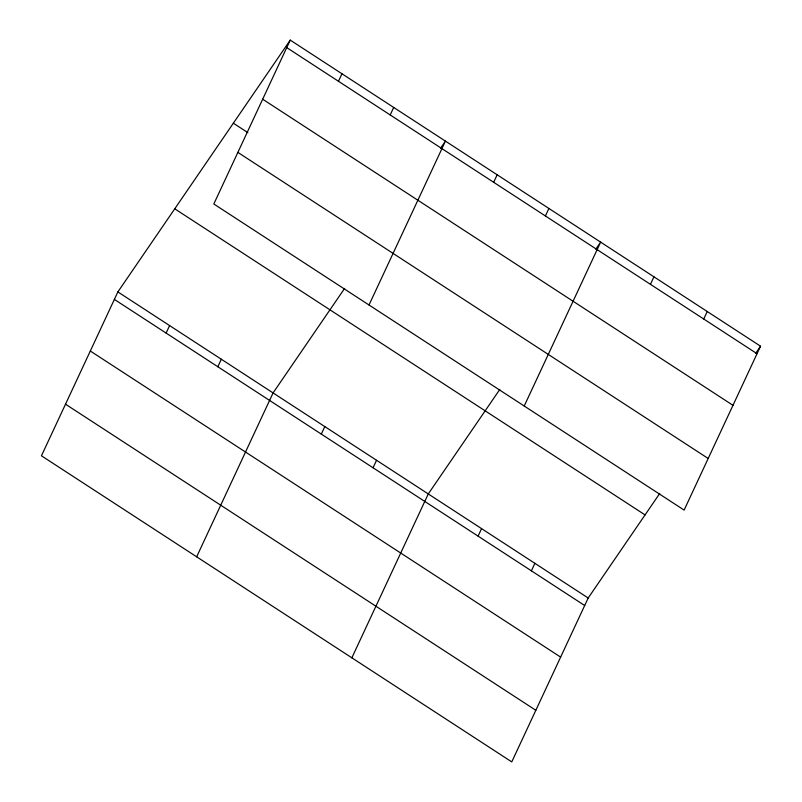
<?xml version="1.0" encoding="UTF-8"?>
<svg xmlns="http://www.w3.org/2000/svg" width="802" height="802" viewBox="0 0 802 802"><rect width="100%" height="100%" fill="white"/><g stroke="black" fill="none" stroke-linecap="round" stroke-linejoin="round"><path stroke-width="1.2" d="M290.234 40.1L213.813 203.989L684.126 510.092L760.547 346.203L290.234 40.1L117.874 291.908L41.453 455.797L511.766 761.9L588.187 598.011L659.715 493.511M166.114 333.081L169.613 325.572M338.464 81.273L341.963 73.774M217.843 366.755L221.342 359.246M390.203 114.947L393.702 107.448M196.66 556.809L273.081 392.92L344.609 288.419M369.01 305.001L445.441 141.112L440.579 148.21M321.311 434.093L324.81 426.594M493.671 182.295L497.17 174.786M373.05 467.767L376.549 460.268M545.41 215.959L548.909 208.46M351.857 657.82L428.278 493.932L499.806 389.431M524.217 406.023L600.638 242.134L595.786 249.221M478.082 536.127L481.581 528.628M650.442 284.329L653.941 276.82M531.385 570.823L534.884 563.315M703.745 319.016L707.244 311.517M755.695 353.301L760.547 346.203M286.735 47.609L757.048 353.712M262.665 99.207L732.988 405.321M233.352 123.197L247.838 132.621M237.873 152.38L708.186 458.483M174.756 208.811L645.069 514.914M117.874 291.908L588.187 598.011M114.375 299.407L584.688 605.52M90.315 351.015L560.628 657.119M65.513 404.188L535.836 710.291"/></g></svg>
